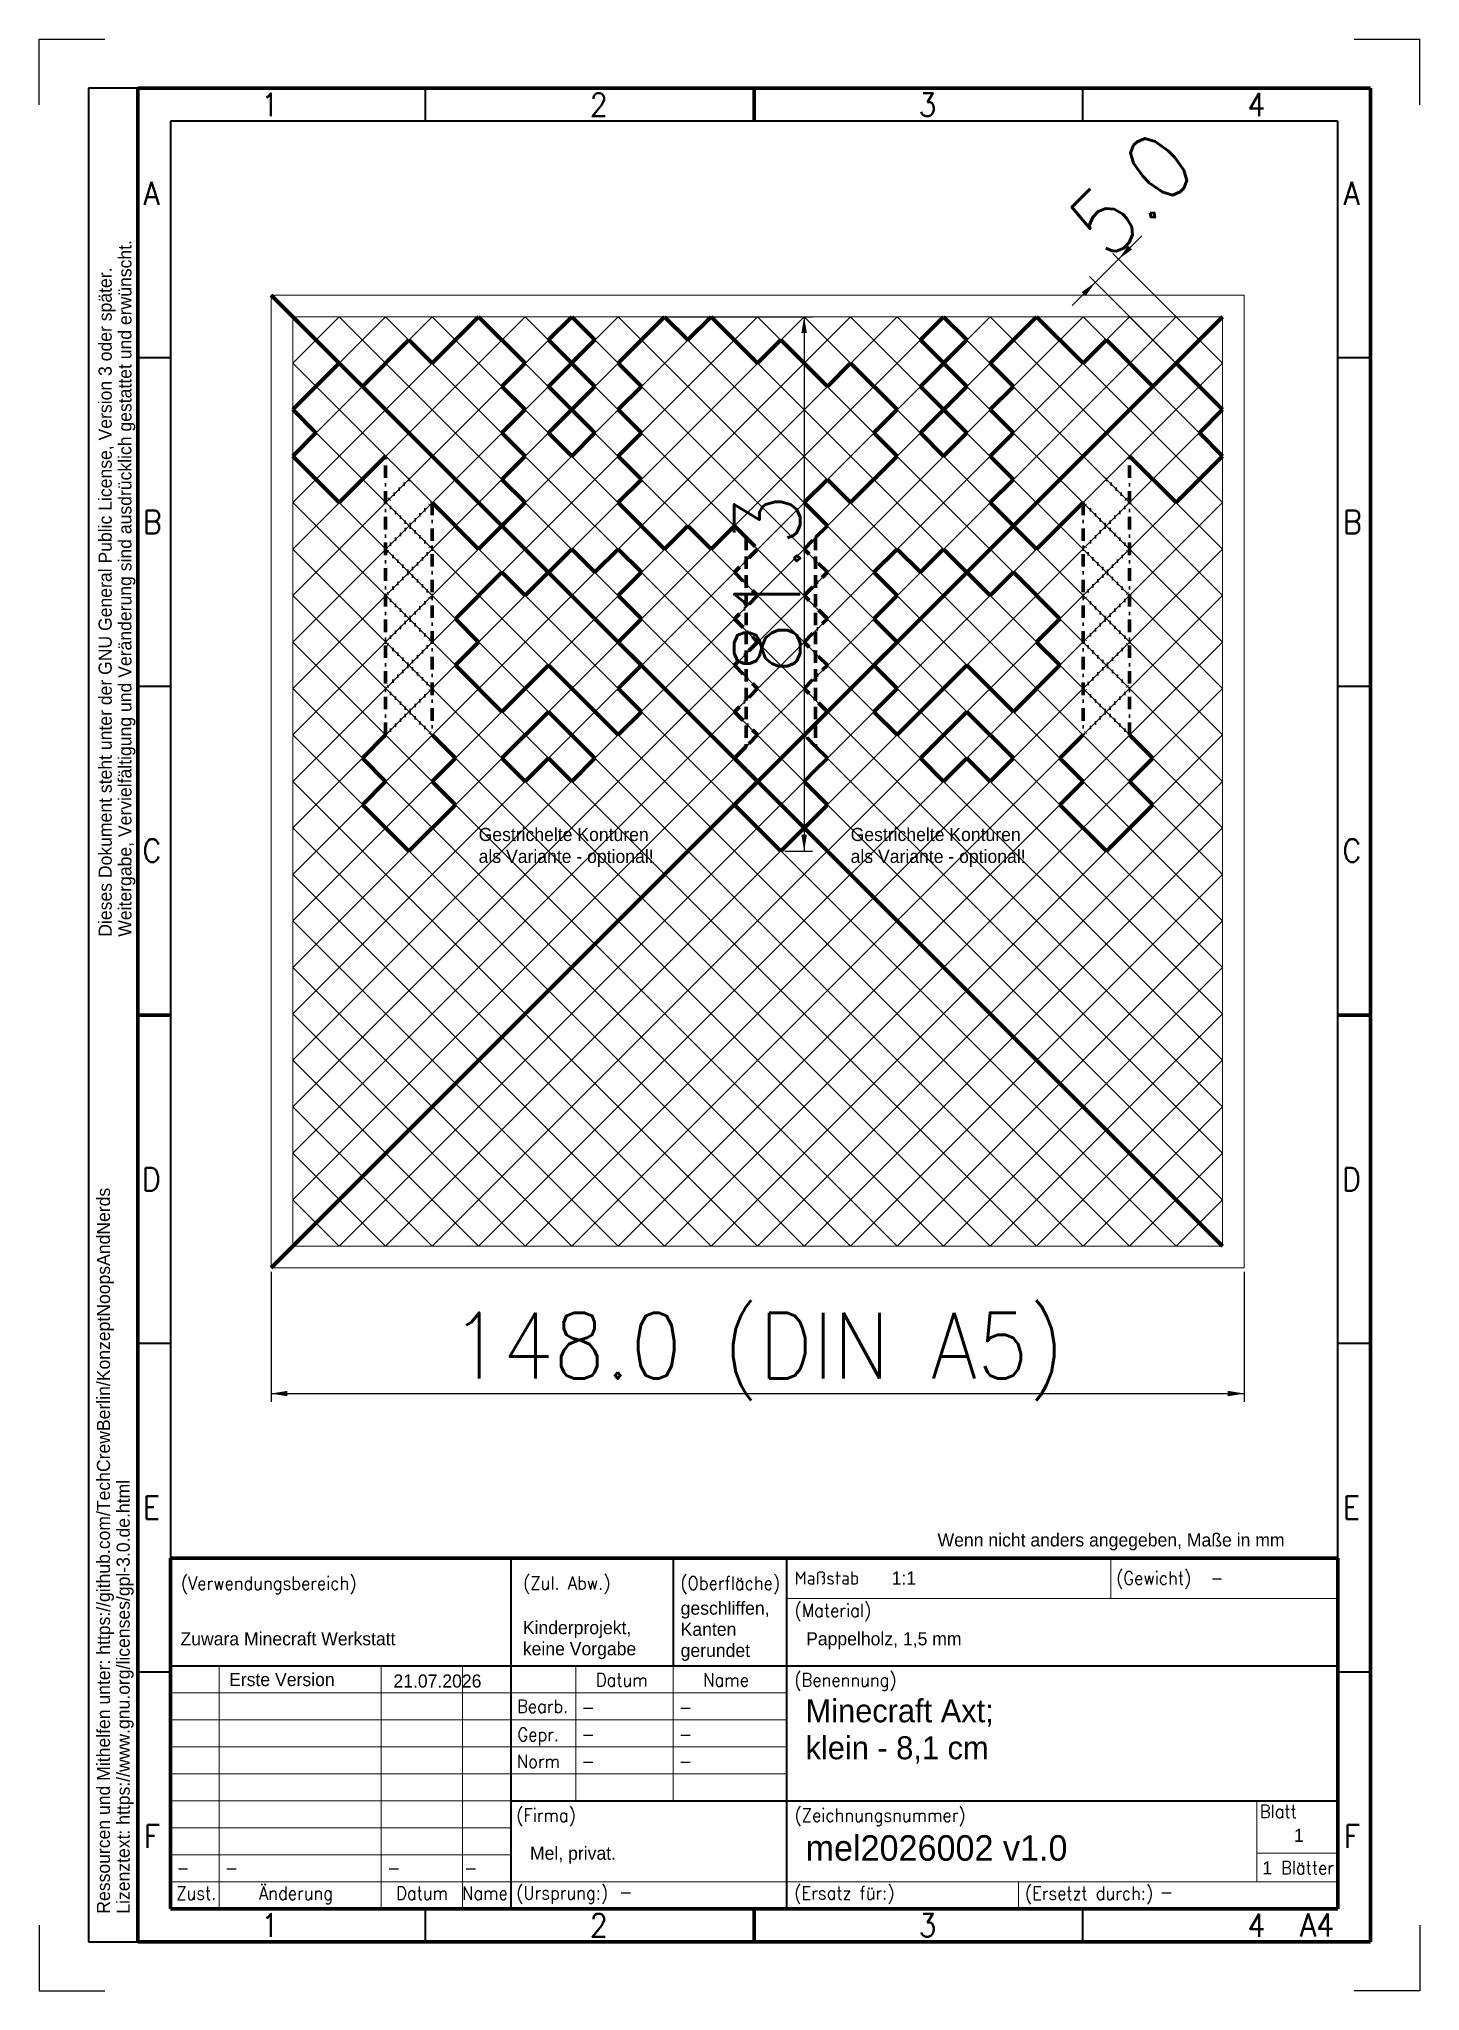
# Model space of a CAD drawing. Header units: millimetres. Extents: x 0 to 210, y 0 to 297.
import ezdxf

# ---------------------------------------------------------------- set-up
doc = ezdxf.new("R2010")
doc.units = ezdxf.units.MM
for name, pattern in [('DASHDOTTINY', [3.81, 1.905, -0.9525, 0, -0.9525]), ('DASHEDTINY', [2.8575, 1.905, -0.9525]), ('DOTTINY', [0.9525, 0, -0.9525])]:
    doc.linetypes.add(name, pattern=pattern)
doc.layers.get('0').update_dxf_attribs({"color": 3, "linetype": 'CONTINUOUS', "lineweight": 13})
doc.layers.add('A4 RAHMEN', color=7, linetype='CONTINUOUS')
doc.layers.add('A4 SCHRIFTFELD', color=7, linetype='CONTINUOUS')
for name, color, linetype, lineweight in [('Axt', 1, 'CONTINUOUS', 70), ('Hilfslinien', 5, 'CONTINUOUS', 70), ('Raster', 7, 'CONTINUOUS', 13)]:
    doc.layers.add(name, color=color, linetype=linetype, lineweight=lineweight)
doc.styles.get("Standard").update_dxf_attribs({"font": 'STANDARD'})
doc.styles.add('unicode', font='unicode')
doc.dimstyles.get("Standard").update_dxf_attribs({"dimtxt": 10, "dimasz": 2.5, "dimexe": 1.25, "dimexo": 0.625, "dimtad": 0, "dimtoh": 1, "dimdec": 1, "dimzin": 1, "dimdsep": 46, "dimtxsty": 'STANDARD', "dimcen": 0.09, "dimazin": 0, "dimtfac": 1, "dimtdec": 4, "dimtofl": 0, "dimtmove": 0, "dimatfit": 3, "dimfxl": 1, "dimtolj": 1, "dimtzin": 0, "dimarcsym": 0})

# ---------------------------------------------------------------- blocks, each defined once
blk = doc.blocks.new('*D1')
at = {"color": 0, "linetype": 'ByBlock', "lineweight": -2}
for p, q in [((95.76, 254.75), (117.6, 254.75)), ((116.35, 254.75), (116.35, 173.43)), ((113.44, 173.43), (117.6, 173.43))]:
    blk.add_line(p, q, dxfattribs=at)
for points in [[(116.35, 254.75), (116.77, 252.25), (115.93, 252.25)], [(116.35, 173.43), (115.93, 175.93), (116.77, 175.93)]]:
    blk.add_solid(points, dxfattribs=at)
at = {"color": 0, "linetype": 'CONTINUOUS', "lineweight": -2, "insert": (110.73, 214.09), "char_height": 10, "width": 21.1111, "attachment_point": 5, "rotation": 90}
blk.add_mtext('81.3', dxfattribs=at)
blk = doc.blocks.new('*D2')
at = {"color": 0, "linetype": 'ByBlock', "lineweight": -2}
for p, q in [((167.7, 267.04), (157.09, 256.44)), ((176.01, 251.65), (163.28, 264.39)), ((172.48, 248.12), (159.74, 260.85))]:
    blk.add_line(p, q, dxfattribs=at)
for points in [[(164.16, 263.51), (165.64, 265.57), (166.22, 264.98)], [(160.63, 259.97), (159.15, 257.91), (158.56, 258.5)]]:
    blk.add_solid(points, dxfattribs=at)
at = {"color": 0, "linetype": 'CONTINUOUS', "lineweight": -2, "insert": (166.13, 273.43), "char_height": 10, "width": 15.5556, "attachment_point": 5, "rotation": 45}
blk.add_mtext('5.0', dxfattribs=at)
blk = doc.blocks.new('*D3')
at = {"color": 0, "linetype": 'ByBlock', "lineweight": -2}
for p, q in [((35.28, 109.41), (35.28, 89.65)), ((183.28, 109.41), (183.28, 89.65)), ((35.28, 90.9), (183.28, 90.9))]:
    blk.add_line(p, q, dxfattribs=at)
for points in [[(35.28, 90.9), (37.78, 91.31), (37.78, 90.48)], [(183.28, 90.9), (180.78, 90.48), (180.78, 91.31)]]:
    blk.add_solid(points, dxfattribs=at)
at = {"color": 0, "linetype": 'CONTINUOUS', "lineweight": -2, "insert": (109.28, 96.52), "char_height": 10, "width": 92.7778, "attachment_point": 5}
blk.add_mtext('148.0 (DIN A5)', dxfattribs=at)

msp = doc.modelspace()

# ---------------------------------------------------------------- linework, layer by layer
for p, q in [((158.78, 254.75), (158.78, 254.74)), ((158.78, 254.75), (158.78, 254.74)), ((158.78, 113.32), (158.78, 113.33))]:
    msp.add_line(p, q)
at = {"layer": 'A4 RAHMEN'}
for p, q in [((0, 297), (10, 297)), ((0, 287), (0, 297)), ((200, 297), (210, 297)), ((210, 287), (210, 297)), ((0, 10), (0, 0)), ((210, 10), (210, 0)), ((0, 0), (10, 0)), ((210, 0), (200, 0))]:
    msp.add_line(p, q, dxfattribs=at)
at = {"layer": 'A4 RAHMEN', "lineweight": 35}
for p, q in [((7.5, 289.5), (7.5, 7.5)), ((15, 289.5), (7.5, 289.5)), ((58.75, 284.5), (58.75, 289.5)), ((158.75, 284.5), (158.75, 289.5)), ((58.75, 7.5), (58.75, 12.5)), ((158.75, 7.5), (158.75, 12.5)), ((7.5, 7.5), (15, 7.5))]:
    msp.add_line(p, q, dxfattribs=at)
at = {"layer": 'A4 RAHMEN', "lineweight": 70}
for p, q in [((202.5, 289.5), (15, 289.5)), ((108.75, 284.5), (108.75, 289.5)), ((202.5, 7.5), (202.5, 289.5)), ((108.75, 7.5), (108.75, 12.5)), ((15, 7.5), (202.5, 7.5))]:
    msp.add_line(p, q, dxfattribs=at)
at = {"layer": 'A4 RAHMEN', "lineweight": 35}
for points in [[(20, 248.5), (15, 248.5)], [(202.5, 248.5), (197.5, 248.5)], [(20, 198.5), (15, 198.5)], [(202.5, 198.5), (197.5, 198.5)], [(20, 98.5), (15, 98.5)], [(202.5, 98.5), (197.5, 98.5)], [(20, 48.5), (15, 48.5)], [(202.5, 48.5), (197.5, 48.5)]]:
    msp.add_lwpolyline(points, dxfattribs=at)
at = {"layer": 'A4 RAHMEN', "lineweight": 70}
for points in [[(20, 148.5), (15, 148.5)], [(202.5, 148.5), (197.5, 148.5)]]:
    msp.add_lwpolyline(points, dxfattribs=at)
msp.add_open_spline([(15, 289.5), (15, 148.5), (15, 7.5)], degree=2, dxfattribs=at)
at = {"layer": 'A4 RAHMEN', "lineweight": 35}
for points in [[(20, 284.5), (20, 148.5), (20, 12.5)], [(197.5, 284.5), (108.75, 284.5), (20, 284.5)], [(197.5, 12.5), (197.5, 148.5), (197.5, 284.5)], [(20, 12.5), (108.75, 12.5), (197.5, 12.5)]]:
    msp.add_open_spline(points, degree=2, dxfattribs=at)
at = {"layer": 'A4 SCHRIFTFELD', "lineweight": 70}
for q in [(20, 12.5), (197.5, 65.87)]:
    msp.add_line((20, 65.87), q, dxfattribs=at)
at = {"layer": 'A4 SCHRIFTFELD', "lineweight": 35}
for p, q in [((71.77, 65.87), (71.77, 12.5)), ((96.42, 65.87), (96.42, 49.45)), ((113.68, 65.87), (113.68, 12.5)), ((20, 49.45), (197.5, 49.45)), ((71.77, 28.92), (197.5, 28.92))]:
    msp.add_line(p, q, dxfattribs=at)
at = {"layer": 'A4 SCHRIFTFELD', "lineweight": 18}
for p, q in [((162.99, 65.87), (162.99, 59.71)), ((113.68, 59.71), (197.5, 59.71)), ((27.4, 49.45), (27.4, 12.5)), ((52.05, 49.45), (52.05, 12.5)), ((64.38, 49.45), (64.38, 12.5)), ((81.63, 49.45), (81.63, 28.92)), ((96.42, 49.45), (96.42, 28.92)), ((20, 45.34), (113.68, 45.34)), ((20, 41.24), (113.68, 41.24)), ((20, 37.13), (113.68, 37.13)), ((20, 33.03), (113.68, 33.03)), ((20, 28.92), (71.77, 28.92)), ((185.17, 28.92), (185.17, 16.61)), ((20, 24.82), (71.77, 24.82)), ((185.17, 20.97), (197.5, 20.97)), ((20, 20.71), (71.77, 20.71)), ((20, 16.61), (197.5, 16.61)), ((148.97, 16.61), (148.97, 12.5))]:
    msp.add_line(p, q, dxfattribs=at)
at = {"layer": 'A4 SCHRIFTFELD', "lineweight": 70}
for points in [[(197.5, 12.5), (197.5, 65.87)], [(20, 12.5), (197.5, 12.5)]]:
    msp.add_lwpolyline(points, dxfattribs=at)
at = {"layer": 'Axt'}
for p, q in [((59.78, 247.68), (66.85, 254.75)), ((66.85, 254.75), (73.92, 247.68)), ((77.46, 251.21), (81, 254.75)), ((81, 254.75), (84.53, 251.21)), ((88.07, 247.68), (95.14, 254.75)), ((95.14, 254.75), (98.67, 251.21)), ((98.67, 251.21), (102.21, 254.75)), ((102.21, 254.75), (109.28, 247.68)), ((137.56, 254.75), (134.03, 251.21)), ((141.1, 251.21), (137.56, 254.75)), ((151.71, 254.75), (144.64, 247.68)), ((158.78, 247.68), (151.71, 254.75)), ((49.18, 244.14), (56.25, 251.21)), ((56.25, 251.21), (59.78, 247.68)), ((84.53, 251.21), (77.46, 244.14)), ((84.53, 244.14), (77.46, 251.21)), ((109.28, 247.68), (112.82, 251.21)), ((112.82, 251.21), (119.89, 244.14)), ((134.03, 251.21), (141.1, 244.14)), ((134.03, 244.14), (141.1, 251.21)), ((162.31, 251.21), (158.78, 247.68)), ((169.38, 244.14), (162.31, 251.21)), ((38.57, 240.61), (45.64, 247.68)), ((45.64, 247.68), (49.18, 244.14)), ((73.92, 247.68), (70.39, 244.14)), ((88.07, 247.68), (91.6, 244.14)), ((119.89, 244.14), (123.42, 247.68)), ((123.42, 247.68), (130.49, 240.61)), ((144.64, 247.68), (148.17, 244.14)), ((172.92, 247.68), (169.38, 244.14)), ((179.99, 240.61), (172.92, 247.68)), ((70.39, 244.14), (73.92, 240.61)), ((77.46, 244.14), (84.53, 237.07)), ((77.46, 237.07), (84.53, 244.14)), ((91.6, 244.14), (88.07, 240.61)), ((141.1, 244.14), (134.03, 237.07)), ((141.1, 237.07), (134.03, 244.14)), ((148.17, 244.14), (144.64, 240.61)), ((42.1, 237.07), (38.57, 240.61)), ((73.92, 240.61), (70.39, 237.07)), ((88.07, 240.61), (91.6, 237.07)), ((130.49, 240.61), (126.96, 237.07)), ((144.64, 240.61), (148.17, 237.07)), ((176.46, 237.07), (179.99, 240.61)), ((38.57, 233.54), (42.1, 237.07)), ((70.39, 237.07), (73.92, 233.54)), ((81, 233.54), (77.46, 237.07)), ((84.53, 237.07), (81, 233.54)), ((91.6, 237.07), (88.07, 233.54)), ((126.96, 237.07), (130.49, 233.54)), ((134.03, 237.07), (137.56, 233.54)), ((137.56, 233.54), (141.1, 237.07)), ((148.17, 237.07), (144.64, 233.54)), ((179.99, 233.54), (176.46, 237.07)), ((45.64, 226.46), (38.57, 233.54)), ((52.71, 233.54), (45.64, 226.46)), ((73.92, 233.54), (70.39, 230)), ((88.07, 233.54), (91.6, 230)), ((130.49, 233.54), (123.42, 226.46)), ((144.64, 233.54), (148.17, 230)), ((165.85, 233.54), (172.92, 226.46)), ((172.92, 226.46), (179.99, 233.54)), ((70.39, 230), (73.92, 226.46)), ((91.6, 230), (88.07, 226.46)), ((116.35, 226.46), (119.89, 230)), ((123.42, 226.46), (119.89, 230)), ((148.17, 230), (144.64, 226.46)), ((66.85, 219.39), (59.78, 226.46)), ((73.92, 226.46), (66.85, 219.39)), ((88.07, 226.46), (95.14, 219.39)), ((119.89, 222.93), (116.35, 226.46)), ((144.64, 226.46), (151.71, 219.39)), ((151.71, 219.39), (158.78, 226.46)), ((95.14, 219.39), (98.67, 222.93)), ((98.67, 222.93), (102.21, 219.39)), ((102.21, 219.39), (105.74, 222.93)), ((105.74, 222.93), (107.54, 221.13)), ((118.09, 221.13), (119.89, 222.93)), ((81, 219.39), (73.92, 212.32)), ((84.53, 215.86), (81, 219.39)), ((88.07, 219.39), (84.53, 215.86)), ((91.6, 215.86), (88.07, 219.39)), ((126.96, 215.86), (130.49, 219.39)), ((130.49, 219.39), (134.03, 215.86)), ((134.03, 215.86), (137.56, 219.39)), ((137.56, 219.39), (144.64, 212.32)), ((70.39, 215.86), (63.32, 208.79)), ((73.92, 212.32), (70.39, 215.86)), ((88.07, 212.32), (91.6, 215.86)), ((130.49, 212.32), (126.96, 215.86)), ((144.64, 212.32), (148.17, 215.86)), ((148.17, 215.86), (155.24, 208.79)), ((91.6, 208.79), (88.07, 212.32)), ((126.96, 208.79), (130.49, 212.32)), ((63.32, 208.79), (66.85, 205.25)), ((88.07, 205.25), (91.6, 208.79)), ((130.49, 205.25), (126.96, 208.79)), ((155.24, 208.79), (151.71, 205.25)), ((66.85, 205.25), (63.32, 201.72)), ((91.6, 201.72), (88.07, 205.25)), ((126.96, 201.72), (130.49, 205.25)), ((151.71, 205.25), (155.24, 201.72)), ((63.32, 201.72), (70.39, 194.64)), ((70.39, 194.64), (77.46, 201.72)), ((77.46, 201.72), (88.07, 191.11)), ((88.07, 198.18), (91.6, 201.72)), ((130.49, 198.18), (126.96, 201.72)), ((141.1, 201.72), (130.49, 191.11)), ((148.17, 194.64), (141.1, 201.72)), ((155.24, 201.72), (148.17, 194.64)), ((91.6, 194.64), (88.07, 198.18)), ((126.96, 194.64), (130.49, 198.18)), ((70.39, 187.57), (77.46, 194.64)), ((77.46, 194.64), (84.53, 187.57)), ((88.07, 191.11), (91.6, 194.64)), ((130.49, 191.11), (126.96, 194.64)), ((141.1, 194.64), (134.03, 187.57)), ((148.17, 187.57), (141.1, 194.64)), ((49.18, 187.57), (52.71, 191.11)), ((59.78, 191.11), (63.32, 187.57)), ((158.78, 191.11), (155.24, 187.57)), ((158.78, 191.11), (155.24, 187.57)), ((169.38, 187.57), (165.85, 191.11)), ((52.71, 184.04), (49.18, 187.57)), ((63.32, 187.57), (59.78, 184.04)), ((73.92, 184.04), (70.39, 187.57)), ((77.46, 187.57), (73.92, 184.04)), ((81, 184.04), (77.46, 187.57)), ((84.53, 187.57), (81, 184.04)), ((107.54, 189.37), (105.74, 187.57)), ((105.74, 187.57), (109.28, 184.04)), ((119.89, 187.57), (118.09, 189.37)), ((118.09, 185.78), (119.89, 187.57)), ((134.03, 187.57), (137.56, 184.04)), ((137.56, 184.04), (141.1, 187.57)), ((141.1, 187.57), (144.64, 184.04)), ((144.64, 184.04), (148.17, 187.57)), ((155.24, 187.57), (158.78, 184.04)), ((155.24, 187.57), (158.78, 184.04)), ((165.85, 184.04), (169.38, 187.57)), ((116.35, 184.04), (118.09, 185.78)), ((49.18, 180.5), (52.71, 184.04)), ((59.78, 184.04), (63.32, 180.5)), ((109.28, 184.04), (105.74, 180.5)), ((119.89, 180.5), (116.35, 184.04)), ((158.78, 184.04), (155.24, 180.5)), ((158.78, 184.04), (155.24, 180.5)), ((169.38, 180.5), (165.85, 184.04)), ((56.25, 173.43), (49.18, 180.5)), ((63.32, 180.5), (56.25, 173.43)), ((105.74, 180.5), (112.82, 173.43)), ((112.82, 173.43), (119.89, 180.5)), ((155.24, 180.5), (162.31, 173.43)), ((155.24, 180.5), (162.31, 173.43)), ((162.31, 173.43), (169.38, 180.5))]:
    msp.add_line(p, q, dxfattribs=at)
at = {"layer": 'Axt', "linetype": 'DASHDOTTINY'}
for p, q in [((52.71, 191.11), (52.71, 233.54)), ((165.85, 191.11), (165.85, 233.54)), ((59.78, 226.46), (59.78, 191.11)), ((158.78, 226.46), (158.78, 191.11)), ((107.54, 221.13), (109.28, 219.39)), ((116.35, 219.39), (118.09, 221.13)), ((109.28, 219.39), (105.74, 215.86)), ((119.89, 215.86), (116.35, 219.39)), ((105.74, 215.86), (109.28, 212.32)), ((116.35, 212.32), (119.89, 215.86)), ((109.28, 212.32), (105.74, 208.79)), ((119.89, 208.79), (116.35, 212.32)), ((105.74, 208.79), (109.28, 205.25)), ((116.35, 205.25), (119.89, 208.79)), ((109.28, 205.25), (105.74, 201.72)), ((119.89, 201.72), (116.35, 205.25)), ((105.74, 201.72), (109.28, 198.18)), ((116.35, 198.18), (119.89, 201.72)), ((109.28, 198.18), (105.74, 194.64)), ((119.89, 194.64), (116.35, 198.18)), ((105.74, 194.64), (109.28, 191.11)), ((116.35, 191.11), (119.89, 194.64)), ((109.28, 191.11), (107.54, 189.37)), ((118.09, 189.37), (116.35, 191.11))]:
    msp.add_line(p, q, dxfattribs=at)
at = {"layer": 'Axt', "linetype": 'DOTTINY'}
for p, q in [((56.25, 230), (52.71, 226.46)), ((162.31, 230), (165.85, 226.46)), ((52.71, 226.46), (59.78, 219.39)), ((52.71, 219.39), (59.78, 226.46)), ((165.85, 226.46), (158.78, 219.39)), ((165.85, 219.39), (158.78, 226.46)), ((59.78, 219.39), (52.71, 212.32)), ((59.78, 212.32), (52.71, 219.39)), ((158.78, 219.39), (165.85, 212.32)), ((158.78, 212.32), (165.85, 219.39)), ((52.71, 212.32), (59.78, 205.25)), ((52.71, 205.25), (59.78, 212.32)), ((165.85, 212.32), (158.78, 205.25)), ((165.85, 205.25), (158.78, 212.32)), ((59.78, 205.25), (52.71, 198.18)), ((59.78, 198.18), (52.71, 205.25)), ((158.78, 205.25), (165.85, 198.18)), ((158.78, 198.18), (165.85, 205.25)), ((52.71, 198.18), (59.78, 191.11)), ((52.71, 191.11), (59.78, 198.18)), ((165.85, 198.18), (158.78, 191.11)), ((165.85, 191.11), (158.78, 198.18))]:
    msp.add_line(p, q, dxfattribs=at)
at = {"layer": 'Axt', "linetype": 'DASHEDTINY'}
for p, q in [((107.54, 221.13), (107.54, 189.37)), ((118.09, 221.13), (118.09, 189.37))]:
    msp.add_line(p, q, dxfattribs=at)
at = {"layer": 'Hilfslinien'}
for p, q in [((35.28, 258.04), (179.99, 113.33)), ((179.99, 254.75), (35.28, 110.04))]:
    msp.add_line(p, q, dxfattribs=at)
at = {"layer": 'Raster'}
for p, q in [((35.28, 258.04), (183.28, 258.04)), ((35.28, 110.04), (35.28, 258.04)), ((183.28, 258.04), (183.28, 110.04)), ((38.57, 113.33), (38.57, 254.75)), ((38.57, 254.75), (179.99, 254.75)), ((73.92, 254.75), (38.57, 219.39)), ((95.14, 254.75), (38.57, 198.18)), ((102.21, 254.75), (38.57, 191.11)), ((109.28, 254.75), (38.57, 184.04)), ((116.35, 254.75), (38.57, 176.97)), ((123.42, 254.75), (38.57, 169.9)), ((130.49, 254.75), (38.57, 162.82)), ((137.56, 254.75), (38.57, 155.75)), ((144.64, 254.75), (38.57, 148.68)), ((151.71, 254.75), (38.57, 141.61)), ((158.78, 254.75), (38.57, 134.54)), ((165.85, 254.75), (38.57, 127.47)), ((172.92, 254.75), (38.57, 120.4)), ((88.07, 254.75), (38.57, 205.25)), ((81, 254.75), (38.57, 212.32)), ((66.85, 254.75), (38.57, 226.46)), ((59.78, 254.75), (38.57, 233.54)), ((52.71, 254.75), (38.57, 240.61)), ((45.64, 254.75), (38.57, 247.68)), ((45.64, 254.75), (179.99, 120.4)), ((52.71, 254.75), (179.99, 127.47)), ((59.78, 254.75), (179.99, 134.54)), ((66.85, 254.75), (179.99, 141.61)), ((73.92, 254.75), (179.99, 148.68)), ((81, 254.75), (179.99, 155.75)), ((88.07, 254.75), (179.99, 162.82)), ((95.14, 254.75), (179.99, 169.9)), ((102.21, 254.75), (179.99, 176.97)), ((109.28, 254.75), (179.99, 184.04)), ((116.35, 254.75), (179.99, 191.11)), ((123.42, 254.75), (179.99, 198.18)), ((130.49, 254.75), (179.99, 205.25)), ((137.56, 254.75), (179.99, 212.32)), ((144.64, 254.75), (179.99, 219.39)), ((151.71, 254.75), (179.99, 226.46)), ((158.78, 254.75), (179.99, 233.54)), ((165.85, 254.75), (179.99, 240.61)), ((172.92, 254.75), (179.99, 247.68)), ((179.99, 254.75), (179.99, 113.33)), ((38.57, 247.68), (172.92, 113.33)), ((179.99, 247.68), (45.64, 113.33)), ((38.57, 240.61), (165.85, 113.33)), ((179.99, 240.61), (52.71, 113.33)), ((38.57, 233.54), (158.78, 113.33)), ((179.99, 233.54), (59.78, 113.33)), ((38.57, 226.46), (151.71, 113.33)), ((179.99, 226.46), (66.85, 113.33)), ((38.57, 219.39), (144.64, 113.33)), ((179.99, 219.39), (73.92, 113.33)), ((38.57, 212.32), (137.56, 113.33)), ((179.99, 212.32), (81, 113.33)), ((38.57, 205.25), (130.49, 113.33)), ((179.99, 205.25), (88.07, 113.33)), ((38.57, 198.18), (123.42, 113.33)), ((179.99, 198.18), (95.14, 113.33)), ((38.57, 191.11), (116.35, 113.33)), ((179.99, 191.11), (102.21, 113.33)), ((38.57, 184.04), (109.28, 113.33)), ((179.99, 184.04), (109.28, 113.33)), ((38.57, 176.97), (102.21, 113.33)), ((179.99, 176.97), (116.35, 113.33)), ((38.57, 169.9), (95.14, 113.33)), ((179.99, 169.9), (123.42, 113.33)), ((38.57, 162.82), (88.07, 113.33)), ((179.99, 162.82), (130.49, 113.33)), ((38.57, 155.75), (81, 113.33)), ((179.99, 155.75), (137.56, 113.33)), ((38.57, 148.68), (73.92, 113.33)), ((179.99, 148.68), (144.64, 113.33)), ((38.57, 141.61), (66.85, 113.33)), ((179.99, 141.61), (151.71, 113.33)), ((38.57, 134.54), (59.78, 113.33)), ((179.99, 134.54), (158.78, 113.33)), ((38.57, 127.47), (52.71, 113.33)), ((179.99, 127.47), (165.85, 113.33)), ((38.57, 120.4), (45.64, 113.33)), ((179.99, 120.4), (172.92, 113.33)), ((179.99, 113.33), (38.57, 113.33)), ((183.28, 110.04), (35.28, 110.04))]:
    msp.add_line(p, q, dxfattribs=at)

# ---------------------------------------------------------------- texts
at = {"layer": 'A4 RAHMEN', "attachment_point": 1, "line_spacing_factor": 0.963855}
for s, insert, char_height, width in [('1', (33.75, 288.75), 3.5, 0.7778), ('2', (83.75, 288.75), 3.5, 1.5556), ('3', (133.75, 288.75), 3.5, 1.5556), ('4', (183.75, 288.75), 3.5, 1.9444), ('A', (15.89, 275.27), 3.5, 2.3333), ('A', (198.39, 275.27), 3.5, 2.3333), ('B', (15.81, 225.27), 3.5, 1.9444), ('B', (198.31, 225.27), 3.5, 1.9444), ('C', (15.72, 175.27), 3.5, 1.5556), ('C', (198.22, 175.27), 3.5, 1.5556), ('D', (15.66, 125.27), 3.5, 1.9444), ('D', (198.16, 125.27), 3.5, 1.9444), ('E', (15.8, 75.27), 3.5, 1.5556), ('E', (198.3, 75.27), 3.5, 1.5556), ('F', (15.92, 25.27), 3.5, 1.5556), ('F', (198.42, 25.27), 3.5, 1.5556), ('1', (33.75, 11.75), 3.5, 0.7778), ('2', (83.75, 11.75), 3.5, 1.5556), ('3', (133.75, 11.75), 3.5, 1.5556), ('4', (183.75, 11.75), 3.5, 1.9444), ('A4', (191.77, 11.77), 3.5, 5.4444), ('Copyright © 2007 flexiCAD.com', (15, 7.51), 0.01, 0.2122)]:
    msp.add_mtext(s, dxfattribs=dict(at, insert=insert, char_height=char_height, width=width))
at = {"layer": 'A4 RAHMEN', "char_height": 2, "attachment_point": 1, "rotation": 90, "line_spacing_factor": 0.963855, "style": 'unicode'}
for s, insert, width in [('Weitergabe, Vervielfältigung und Veränderung sind ausdrücklich gestattet und erwünscht.', (12.05, 160.41), 124.9498), ('Dieses Dokument steht unter der GNU General Public License, Version 3 oder später.', (9.05, 160.41), 119.2302), ('Ressourcen und Mithelfen unter: https://github.com/TechCrewBerlin/KonzeptNoopsAndNerds', (8.79, 11.76), 126.006), ('Lizenztext: https://www.gnu.org/licenses/gpl-3.0.de.html', (11.79, 11.76), 76.6151)]:
    msp.add_mtext(s, dxfattribs=dict(at, insert=insert, width=width))
at = {"layer": 'A4 SCHRIFTFELD', "char_height": 2, "attachment_point": 1, "style": 'unicode'}
for s, insert, width in [('Wenn nicht anders angegeben, Maße in mm', (136.64, 69.63), 59.2791), ('Erste Version', (28.9, 48.39), 18.3916), ('21.07.2026', (53.89, 48.16), 12.6667)]:
    msp.add_mtext(s, dxfattribs=dict(at, insert=insert, width=width))
at = {"layer": 'A4 SCHRIFTFELD', "char_height": 2, "attachment_point": 1, "line_spacing_factor": 0.963855}
for s, insert, width in [('(Verwendungsbereich)', (21.56, 63.04), 28.4452), ('(Zul. Abw.)', (73.61, 63.07), 13.7222), ('(Oberfläche)', (97.53, 63.06), 15.5556), ('Maßstab', (114.9, 63.83), 10.6674), ('(Gewicht)', (163.8, 63.83), 11.3333), ('-', (178.12, 63.83), 0.8889), ('(Material)', (114.9, 58.91), 12), ('Datum', (84.67, 48.33), 7.5556), ('Name', (101, 48.33), 6.2222), ('(Benennung)', (114.86, 48.33), 15.3333), ('Bearb.', (72.68, 44.32), 7.7778), ('-', (82.5, 44.17), 0.8889), ('-', (97.29, 44.17), 0.8889), ('Gepr.', (72.75, 40.03), 6.2222), ('-', (82.5, 40.07), 0.8889), ('-', (97.29, 40.07), 0.8889), ('Norm', (72.66, 35.93), 6), ('-', (82.5, 35.96), 0.8889), ('-', (97.29, 35.96), 0.8889), ('(Firma)', (72.57, 27.74), 8.2222), ('(Zeichnungsnummer)', (114.89, 27.74), 25.7785), ('Blatt', (185.64, 28.32), 6.2222), ('-', (20.87, 19.73), 0.8889), ('-', (28.26, 19.73), 0.8889), ('-', (52.92, 19.73), 0.8889), ('-', (64.64, 19.73), 0.8889), ('Blätter', (188.87, 19.75), 9.1111), ('Zust.', (20.87, 15.88), 6.223), ('Änderung', (33.45, 15.88), 12), ('Datum', (54.3, 15.88), 7.5556), ('Name', (64.32, 15.88), 6.2222), ('(Ursprung:)', (72.55, 15.93), 14.0008), ('-', (88.22, 16.08), 0.8889), ('(Ersatz für:)', (114.85, 15.91), 16.3897), ('(Ersetzt durch:)', (149.91, 15.87), 20.8341), ('-', (170.44, 16.08), 0.8889)]:
    msp.add_mtext(s, dxfattribs=dict(at, insert=insert, width=width))
at = {"layer": 'A4 SCHRIFTFELD', "line_spacing_factor": 0.963855, "style": 'unicode'}
for s, insert, char_height, width, attachment_point in [('1:1', (129.66, 63.83), 2, 2.2222, 1), ('geschliffen,\\PKanten\\Pgerundet', (97.57, 59.25), 2, 15.0013, 1), ('Zuwara Minecraft Werkstatt', (21.51, 54.59), 2, 39.168, 1), ('Kinderprojekt,\\Pkeine Vorgabe', (73.57, 56.29), 2, 18.8333, 1), ('Pappelholz, 1,5 mm', (116.65, 54.59), 2, 25, 1), ('Minecraft Axt;\\Pklein - 8,1 cm', (116.57, 39.49), 3.5, 33.5417, 4), ('mel2026002 v1.0', (116.57, 23.7), 3.8823, 40.8723, 1), ('1', (190.84, 24.68), 2, 0.4444, 1), ('Mel, privat.', (74.66, 21.96), 2, 14.7222, 1), ('1', (186.04, 19.73), 2, 0.4444, 1)]:
    msp.add_mtext(s, dxfattribs=dict(at, insert=insert, char_height=char_height, width=width, attachment_point=attachment_point))
at = {"layer": 'Axt', "lineweight": 50, "char_height": 2, "width": 32.2791, "attachment_point": 1, "style": 'unicode'}
for insert in [(66.85, 176.97), (123.42, 176.97)]:
    msp.add_mtext('Gestrichelte Konturen\\Pals Variante - optional!', dxfattribs=dict(at, insert=insert))

# ---------------------------------------------------------------- dimensions: what is measured, and where the dimension line sits
dim = msp.add_aligned_dim(p1=(176.46, 251.21), p2=(172.92, 247.68), distance=-17.39, dimstyle='Standard')
dim.commit()
dim.dimension.update_dxf_attribs({"geometry": '*D2', "text_midpoint": (158.42, 265.72)})
dim = msp.add_linear_dim(base=(116.35, 173.43), p1=(95.14, 254.75), p2=(112.82, 173.43), angle=90, dimstyle='Standard')
dim.commit()
dim.dimension.update_dxf_attribs({"geometry": '*D1', "text_midpoint": (110.73, 214.09)})
dim = msp.add_linear_dim(base=(183.28, 90.9), p1=(35.28, 110.04), p2=(183.28, 110.04), text='148.0 (DIN A5)', dimstyle='Standard')
dim.commit()
dim.dimension.update_dxf_attribs({"geometry": '*D3', "text_midpoint": (109.28, 96.52)})

doc.saveas('drawing.dxf')
